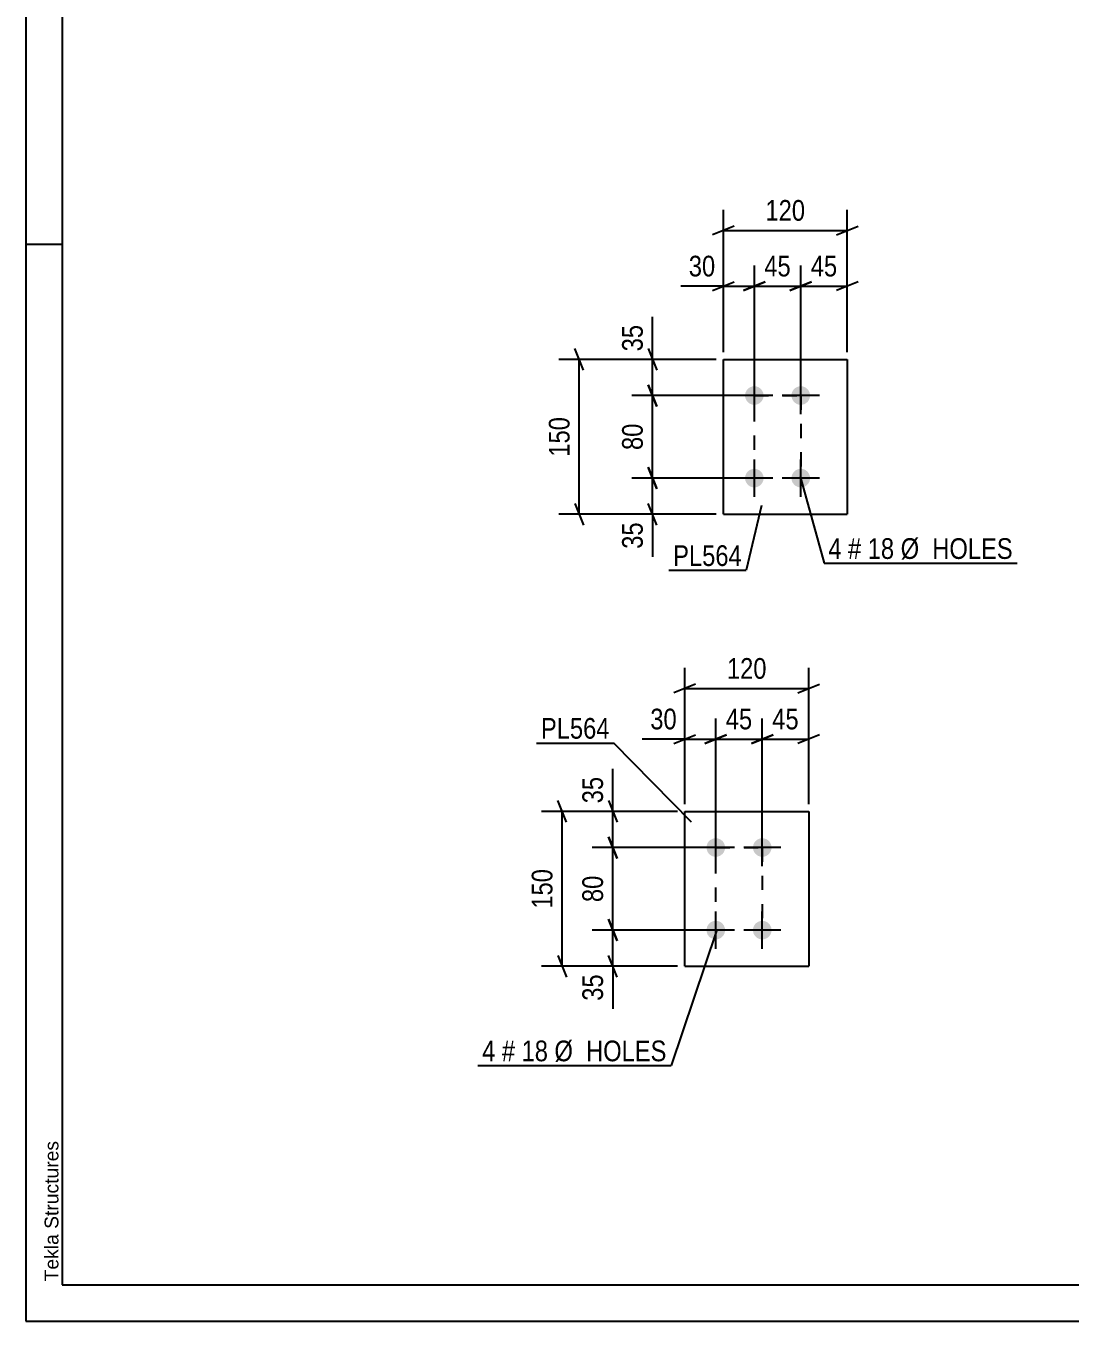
# Model space of a CAD drawing. Header units: millimetres. Extents: x 0 to 594, y 0 to 420.
# Drawn here: x 0 to 144.5, y 0 to 179.2 of the extents above; entities that cross this region are included whole.
import ezdxf

# ---------------------------------------------------------------- set-up
doc = ezdxf.new("R2010")
doc.units = ezdxf.units.MM
doc.linetypes.add('DXK_LINE_DOT2', pattern=[3.9198, 1.9599, -1.9599])
doc.styles.add('Arial', font='ARIAL.TTF', dxfattribs={"height": 0.2})
doc.styles.add('Arial Narrow', font='ARIALN.TTF', dxfattribs={"height": 0.2})

# ---------------------------------------------------------------- blocks, each defined once
blk = doc.blocks.new('Unknown-585637348-1126')
at = {"color": 5, "linetype": 'Continuous'}
for p, q in [((0, 420), (0, 0)), ((5, 415), (5, 5)), ((5, 149), (0, 149)), ((5, 5), (589, 5)), ((0, 0), (594, 0))]:
    blk.add_line(p, q, dxfattribs=at)
at = {"color": 174, "linetype": 'Continuous', "style": 'Arial'}
blk.add_text('Tekla Structures', height=1.9102, rotation=90, dxfattribs=at).set_placement((4.5, 5.5))
blk = doc.blocks.new('Part-585637348-1593 - 1577')
at = {"color": 2, "linetype": 'Continuous'}
for p, q in [((96.51, 111.66), (96.51, 133.09)), ((96.51, 133.09), (113.66, 133.09)), ((113.66, 133.09), (113.66, 111.66)), ((96.51, 111.66), (96.51, 111.66)), ((96.51, 111.66), (113.66, 111.66)), ((113.66, 111.66), (113.66, 111.66))]:
    blk.add_line(p, q, dxfattribs=at)
at = {"color": 7, "linetype": 'DXK_LINE_DOT2'}
for p, q in [((96.51, 133.09), (113.66, 133.09)), ((96.51, 111.66), (113.66, 111.66))]:
    blk.add_line(p, q, dxfattribs=at)
blk = doc.blocks.new('Bolt-585637348-1598 - 1577')
at = {"linetype": 'Continuous'}
for points in [[(100.8, 129.37), (101.07, 129.35), (101.32, 129.26), (101.55, 129.13), (101.75, 128.95), (101.91, 128.73), (102.02, 128.49), (102.08, 128.22), (102.08, 127.95), (102.02, 127.69), (101.91, 127.45), (101.75, 127.23), (101.55, 127.05), (101.32, 126.91), (101.07, 126.83), (100.8, 126.8), (100.53, 126.83), (100.28, 126.91), (100.04, 127.05), (99.84, 127.23), (99.69, 127.45), (99.58, 127.69), (99.52, 127.95), (99.52, 128.22), (99.58, 128.49), (99.69, 128.73), (99.84, 128.95), (100.04, 129.13), (100.28, 129.26), (100.53, 129.35)], [(107.23, 129.37), (107.49, 129.35), (107.75, 129.26), (107.98, 129.13), (108.18, 128.95), (108.34, 128.73), (108.45, 128.49), (108.51, 128.22), (108.51, 127.95), (108.45, 127.69), (108.34, 127.45), (108.18, 127.23), (107.98, 127.05), (107.75, 126.91), (107.49, 126.83), (107.23, 126.8), (106.96, 126.83), (106.7, 126.91), (106.47, 127.05), (106.27, 127.23), (106.11, 127.45), (106, 127.69), (105.95, 127.95), (105.95, 128.22), (106, 128.49), (106.11, 128.73), (106.27, 128.95), (106.47, 129.13), (106.7, 129.26), (106.96, 129.35)], [(100.8, 117.95), (101.07, 117.92), (101.32, 117.84), (101.55, 117.7), (101.75, 117.52), (101.91, 117.3), (102.02, 117.06), (102.08, 116.8), (102.08, 116.53), (102.02, 116.26), (101.91, 116.02), (101.75, 115.8), (101.55, 115.62), (101.32, 115.49), (101.07, 115.4), (100.8, 115.37), (100.53, 115.4), (100.28, 115.49), (100.04, 115.62), (99.84, 115.8), (99.69, 116.02), (99.58, 116.26), (99.52, 116.53), (99.52, 116.8), (99.58, 117.06), (99.69, 117.3), (99.84, 117.52), (100.04, 117.7), (100.28, 117.84), (100.53, 117.92)], [(107.23, 117.95), (107.49, 117.92), (107.75, 117.84), (107.98, 117.7), (108.18, 117.52), (108.34, 117.3), (108.45, 117.06), (108.51, 116.8), (108.51, 116.53), (108.45, 116.26), (108.34, 116.02), (108.18, 115.8), (107.98, 115.62), (107.75, 115.49), (107.49, 115.4), (107.23, 115.37), (106.96, 115.4), (106.7, 115.49), (106.47, 115.62), (106.27, 115.8), (106.11, 116.02), (106, 116.26), (105.95, 116.53), (105.95, 116.8), (106, 117.06), (106.11, 117.3), (106.27, 117.52), (106.47, 117.7), (106.7, 117.84), (106.96, 117.92)]]:
    blk.add_hatch(color=1, dxfattribs=at).paths.add_polyline_path(points)
at = {"color": 1, "linetype": 'Continuous'}
for p, q in [((100.8, 125.52), (100.8, 130.66)), ((107.23, 125.52), (107.23, 130.66)), ((103.37, 128.09), (98.23, 128.09)), ((109.8, 128.09), (104.66, 128.09)), ((100.8, 114.09), (100.8, 119.23)), ((107.23, 114.09), (107.23, 119.23)), ((103.37, 116.66), (98.23, 116.66)), ((109.8, 116.66), (104.66, 116.66))]:
    blk.add_line(p, q, dxfattribs=at)
blk = doc.blocks.new('Bolt-585637348-2733 - 2727')
at = {"linetype": 'Continuous'}
for points in [[(95.47, 66.82), (95.74, 66.8), (95.99, 66.71), (96.22, 66.58), (96.42, 66.4), (96.58, 66.18), (96.69, 65.93), (96.75, 65.67), (96.75, 65.4), (96.69, 65.14), (96.58, 64.89), (96.42, 64.68), (96.22, 64.5), (95.99, 64.36), (95.74, 64.28), (95.47, 64.25), (95.2, 64.28), (94.95, 64.36), (94.71, 64.5), (94.51, 64.68), (94.35, 64.89), (94.25, 65.14), (94.19, 65.4), (94.19, 65.67), (94.25, 65.93), (94.35, 66.18), (94.51, 66.4), (94.71, 66.58), (94.95, 66.71), (95.2, 66.8)], [(101.9, 66.82), (102.16, 66.8), (102.42, 66.71), (102.65, 66.58), (102.85, 66.4), (103.01, 66.18), (103.12, 65.93), (103.18, 65.67), (103.18, 65.4), (103.12, 65.14), (103.01, 64.89), (102.85, 64.68), (102.65, 64.5), (102.42, 64.36), (102.16, 64.28), (101.9, 64.25), (101.63, 64.28), (101.37, 64.36), (101.14, 64.5), (100.94, 64.68), (100.78, 64.89), (100.67, 65.14), (100.62, 65.4), (100.62, 65.67), (100.67, 65.93), (100.78, 66.18), (100.94, 66.4), (101.14, 66.58), (101.37, 66.71), (101.63, 66.8)], [(95.47, 55.39), (95.74, 55.37), (95.99, 55.28), (96.22, 55.15), (96.42, 54.97), (96.58, 54.75), (96.69, 54.51), (96.75, 54.24), (96.75, 53.97), (96.69, 53.71), (96.58, 53.47), (96.42, 53.25), (96.22, 53.07), (95.99, 52.93), (95.74, 52.85), (95.47, 52.82), (95.2, 52.85), (94.95, 52.93), (94.71, 53.07), (94.51, 53.25), (94.35, 53.47), (94.25, 53.71), (94.19, 53.97), (94.19, 54.24), (94.25, 54.51), (94.35, 54.75), (94.51, 54.97), (94.71, 55.15), (94.95, 55.28), (95.2, 55.37)], [(101.9, 55.39), (102.16, 55.37), (102.42, 55.28), (102.65, 55.15), (102.85, 54.97), (103.01, 54.75), (103.12, 54.51), (103.18, 54.24), (103.18, 53.97), (103.12, 53.71), (103.01, 53.47), (102.85, 53.25), (102.65, 53.07), (102.42, 52.93), (102.16, 52.85), (101.9, 52.82), (101.63, 52.85), (101.37, 52.93), (101.14, 53.07), (100.94, 53.25), (100.78, 53.47), (100.67, 53.71), (100.62, 53.97), (100.62, 54.24), (100.67, 54.51), (100.78, 54.75), (100.94, 54.97), (101.14, 55.15), (101.37, 55.28), (101.63, 55.37)]]:
    blk.add_hatch(color=1, dxfattribs=at).paths.add_polyline_path(points)
at = {"color": 1, "linetype": 'Continuous'}
for p, q in [((95.47, 62.97), (95.47, 68.11)), ((101.9, 62.97), (101.9, 68.11)), ((98.04, 65.54), (92.9, 65.54)), ((104.47, 65.54), (99.33, 65.54)), ((95.47, 51.54), (95.47, 56.68)), ((101.9, 51.54), (101.9, 56.68)), ((98.04, 54.11), (92.9, 54.11)), ((104.47, 54.11), (99.33, 54.11))]:
    blk.add_line(p, q, dxfattribs=at)
blk = doc.blocks.new('Part-585637348-2738 - 2727')
at = {"color": 2, "linetype": 'Continuous'}
for p, q in [((91.18, 49.11), (91.18, 70.54)), ((91.18, 70.54), (108.33, 70.54)), ((108.33, 70.54), (108.33, 49.11)), ((91.18, 49.11), (91.18, 49.11)), ((91.18, 49.11), (108.33, 49.11)), ((108.33, 49.11), (108.33, 49.11))]:
    blk.add_line(p, q, dxfattribs=at)
at = {"color": 7, "linetype": 'DXK_LINE_DOT2'}
for p, q in [((91.18, 70.54), (108.33, 70.54)), ((91.18, 49.11), (108.33, 49.11))]:
    blk.add_line(p, q, dxfattribs=at)
blk = doc.blocks.new('Rectangle-585637348-1713 - 1577')
at = {"color": 1, "linetype": 'DXK_LINE_DOT2'}
blk.add_lwpolyline([(100.8, 128.09), (107.23, 128.09), (107.23, 116.66), (100.8, 116.66), (100.8, 128.09)], close=True, dxfattribs=at)
blk = doc.blocks.new('Rectangle-585637348-2823 - 2727')
at = {"color": 1, "linetype": 'DXK_LINE_DOT2'}
blk.add_lwpolyline([(95.47, 65.54), (101.9, 65.54), (101.9, 54.11), (95.47, 54.11), (95.47, 65.54)], close=True, dxfattribs=at)
blk = doc.blocks.new('StraightDimension-585637348-1677 - 1577')
at = {"color": 7, "linetype": 'Continuous'}
for p, q in [((107.23, 129.09), (107.23, 146.07)), ((113.66, 134.09), (113.66, 146.07)), ((105.73, 142.62), (108.73, 143.82)), ((115.16, 143.82), (112.16, 142.62)), ((107.23, 143.22), (113.66, 143.22))]:
    blk.add_line(p, q, dxfattribs=at)
at = {"color": 0}
blk.add_wipeout([(112.87, 143.97), (112.87, 148.17), (108.01, 148.17), (108.01, 143.97)], dxfattribs=at)
at = {"color": 3, "style": 'Arial Narrow'}
blk.add_text('45', height=2.863, dxfattribs=at).set_placement((108.61, 144.57))
blk = doc.blocks.new('StraightDimension-585637348-1613 - 1577')
at = {"color": 7, "linetype": 'Continuous'}
for p, q in [((86.11, 129.59), (87.31, 126.59)), ((99.8, 128.09), (83.86, 128.09)), ((86.71, 116.66), (86.71, 128.09)), ((99.8, 116.66), (83.86, 116.66)), ((87.31, 115.16), (86.11, 118.16))]:
    blk.add_line(p, q, dxfattribs=at)
at = {"color": 0}
blk.add_wipeout([(85.96, 124.8), (81.76, 124.8), (81.76, 119.95), (85.96, 119.95)], dxfattribs=at)
at = {"color": 3, "style": 'Arial Narrow'}
blk.add_text('80', height=2.863, rotation=90.0002, dxfattribs=at).set_placement((85.36, 120.55))
blk = doc.blocks.new('StraightDimension-585637348-1600 - 1577')
at = {"color": 7, "linetype": 'Continuous'}
for p, q in [((86.11, 134.59), (87.31, 131.59)), ((95.51, 133.09), (83.86, 133.09)), ((86.71, 128.09), (86.71, 133.09)), ((87.31, 126.59), (86.11, 129.59)), ((99.8, 128.09), (83.86, 128.09))]:
    blk.add_line(p, q, dxfattribs=at)
at = {"color": 0}
blk.add_wipeout([(85.96, 138.47), (81.76, 138.47), (81.76, 133.61), (85.96, 133.61)], dxfattribs=at)
at = {"color": 7, "linetype": 'Continuous'}
blk.add_line((86.71, 133.09), (86.71, 139), dxfattribs=at)
blk.add_line((86.71, 133.09), (86.71, 139), dxfattribs=at)
at = {"color": 3, "style": 'Arial Narrow'}
blk.add_text('35', height=2.863, rotation=90.0002, dxfattribs=at).set_placement((85.36, 134.21))
blk = doc.blocks.new('StraightDimension-585637348-1623 - 1577')
at = {"color": 7, "linetype": 'Continuous'}
for p, q in [((99.8, 116.66), (83.86, 116.66)), ((86.11, 118.16), (87.31, 115.16)), ((86.71, 111.66), (86.71, 116.66)), ((87.31, 110.16), (86.11, 113.16)), ((95.51, 111.66), (83.86, 111.66))]:
    blk.add_line(p, q, dxfattribs=at)
at = {"color": 0}
blk.add_wipeout([(85.96, 111.14), (81.76, 111.14), (81.76, 106.28), (85.96, 106.28)], dxfattribs=at)
at = {"color": 7, "linetype": 'Continuous'}
blk.add_line((86.71, 111.66), (86.71, 105.75), dxfattribs=at)
blk.add_line((86.71, 111.66), (86.71, 105.75), dxfattribs=at)
at = {"color": 3, "style": 'Arial Narrow'}
blk.add_text('35', height=2.863, rotation=90.0002, dxfattribs=at).set_placement((85.36, 106.88))
blk = doc.blocks.new('StraightDimension-585637348-1637 - 1577')
at = {"color": 7, "linetype": 'Continuous'}
for p, q in [((77.18, 131.59), (75.98, 134.59)), ((95.51, 133.09), (73.73, 133.09)), ((76.58, 111.66), (76.58, 133.09)), ((75.98, 113.16), (77.18, 110.16)), ((95.51, 111.66), (73.73, 111.66))]:
    blk.add_line(p, q, dxfattribs=at)
at = {"color": 0}
blk.add_wipeout([(75.83, 125.72), (71.63, 125.72), (71.63, 119.03), (75.83, 119.03)], dxfattribs=at)
at = {"color": 3, "style": 'Arial Narrow'}
blk.add_text('150', height=2.863, rotation=90.0002, dxfattribs=at).set_placement((75.23, 119.63))
blk = doc.blocks.new('StraightDimension-585637348-1654 - 1577')
at = {"color": 7, "linetype": 'Continuous'}
for p, q in [((96.51, 134.09), (96.51, 146.07)), ((100.8, 129.09), (100.8, 146.07)), ((95.01, 142.62), (98.01, 143.82)), ((102.3, 143.82), (99.3, 142.62)), ((96.51, 143.22), (100.8, 143.22))]:
    blk.add_line(p, q, dxfattribs=at)
at = {"color": 0}
blk.add_wipeout([(95.99, 143.97), (95.99, 148.17), (91.13, 148.17), (91.13, 143.97)], dxfattribs=at)
at = {"color": 7, "linetype": 'Continuous'}
blk.add_line((96.51, 143.22), (90.61, 143.22), dxfattribs=at)
blk.add_line((96.51, 143.22), (90.61, 143.22), dxfattribs=at)
at = {"color": 3, "style": 'Arial Narrow'}
blk.add_text('30', height=2.863, dxfattribs=at).set_placement((91.73, 144.57))
blk = doc.blocks.new('StraightDimension-585637348-1667 - 1577')
at = {"color": 7, "linetype": 'Continuous'}
for p, q in [((100.8, 129.09), (100.8, 146.07)), ((107.23, 129.09), (107.23, 146.07)), ((99.3, 142.62), (102.3, 143.82)), ((108.73, 143.82), (105.73, 142.62)), ((100.8, 143.22), (107.23, 143.22))]:
    blk.add_line(p, q, dxfattribs=at)
at = {"color": 0}
blk.add_wipeout([(106.44, 143.97), (106.44, 148.17), (101.58, 148.17), (101.58, 143.97)], dxfattribs=at)
at = {"color": 3, "style": 'Arial Narrow'}
blk.add_text('45', height=2.863, dxfattribs=at).set_placement((102.18, 144.57))
blk = doc.blocks.new('StraightDimension-585637348-1694 - 1577')
at = {"color": 7, "linetype": 'Continuous'}
for p, q in [((96.51, 134.09), (96.51, 153.78)), ((113.66, 134.09), (113.66, 153.78)), ((98.01, 151.53), (95.01, 150.33)), ((96.51, 150.93), (113.66, 150.93)), ((112.16, 150.33), (115.16, 151.53))]:
    blk.add_line(p, q, dxfattribs=at)
at = {"color": 0}
blk.add_wipeout([(108.43, 151.68), (108.43, 155.88), (101.74, 155.88), (101.74, 151.68)], dxfattribs=at)
at = {"color": 3, "style": 'Arial Narrow'}
blk.add_text('120', height=2.863, dxfattribs=at).set_placement((102.34, 152.28))
blk = doc.blocks.new('StraightDimension-585637348-2761 - 2727')
at = {"color": 7, "linetype": 'Continuous'}
for p, q in [((95.47, 66.54), (95.47, 83.39)), ((101.9, 66.54), (101.9, 83.39)), ((93.97, 79.94), (96.97, 81.14)), ((103.4, 81.14), (100.4, 79.94)), ((95.47, 80.54), (101.9, 80.54))]:
    blk.add_line(p, q, dxfattribs=at)
at = {"color": 0}
blk.add_wipeout([(101.11, 81.29), (101.11, 85.49), (96.25, 85.49), (96.25, 81.29)], dxfattribs=at)
at = {"color": 3, "style": 'Arial Narrow'}
blk.add_text('45', height=2.863, dxfattribs=at).set_placement((96.85, 81.89))
blk = doc.blocks.new('StraightDimension-585637348-2793 - 2727')
at = {"color": 7, "linetype": 'Continuous'}
for p, q in [((80.61, 55.61), (81.81, 52.61)), ((94.47, 54.11), (78.36, 54.11)), ((81.21, 49.11), (81.21, 54.11)), ((81.81, 47.61), (80.61, 50.61)), ((90.18, 49.11), (78.36, 49.11))]:
    blk.add_line(p, q, dxfattribs=at)
at = {"color": 0}
blk.add_wipeout([(80.46, 48.58), (76.26, 48.58), (76.26, 43.73), (80.46, 43.73)], dxfattribs=at)
at = {"color": 7, "linetype": 'Continuous'}
blk.add_line((81.21, 49.11), (81.21, 43.2), dxfattribs=at)
blk.add_line((81.21, 49.11), (81.21, 43.2), dxfattribs=at)
at = {"color": 3, "style": 'Arial Narrow'}
blk.add_text('35', height=2.863, rotation=90.0002, dxfattribs=at).set_placement((79.86, 44.33))
blk = doc.blocks.new('StraightDimension-585637348-2740 - 2727')
at = {"color": 7, "linetype": 'Continuous'}
for p, q in [((91.18, 71.54), (91.18, 90.39)), ((108.33, 71.54), (108.33, 90.39)), ((92.68, 88.14), (89.68, 86.94)), ((106.83, 86.94), (109.83, 88.14)), ((91.18, 87.54), (108.33, 87.54))]:
    blk.add_line(p, q, dxfattribs=at)
at = {"color": 0}
blk.add_wipeout([(103.1, 88.29), (103.1, 92.49), (96.41, 92.49), (96.41, 88.29)], dxfattribs=at)
at = {"color": 3, "style": 'Arial Narrow'}
blk.add_text('120', height=2.863, dxfattribs=at).set_placement((97.01, 88.89))
blk = doc.blocks.new('StraightDimension-585637348-2751 - 2727')
at = {"color": 7, "linetype": 'Continuous'}
for p, q in [((91.18, 71.54), (91.18, 83.39)), ((95.47, 66.54), (95.47, 83.39)), ((89.68, 79.94), (92.68, 81.14)), ((96.97, 81.14), (93.97, 79.94)), ((91.18, 80.54), (95.47, 80.54))]:
    blk.add_line(p, q, dxfattribs=at)
at = {"color": 0}
blk.add_wipeout([(90.66, 81.29), (90.66, 85.49), (85.8, 85.49), (85.8, 81.29)], dxfattribs=at)
at = {"color": 7, "linetype": 'Continuous'}
blk.add_line((91.18, 80.54), (85.28, 80.54), dxfattribs=at)
blk.add_line((91.18, 80.54), (85.28, 80.54), dxfattribs=at)
at = {"color": 3, "style": 'Arial Narrow'}
blk.add_text('30', height=2.863, dxfattribs=at).set_placement((86.4, 81.89))
blk = doc.blocks.new('StraightDimension-585637348-2771 - 2727')
at = {"color": 7, "linetype": 'Continuous'}
for p, q in [((101.9, 66.54), (101.9, 83.39)), ((108.33, 71.54), (108.33, 83.39)), ((100.4, 79.94), (103.4, 81.14)), ((109.83, 81.14), (106.83, 79.94)), ((101.9, 80.54), (108.33, 80.54))]:
    blk.add_line(p, q, dxfattribs=at)
at = {"color": 0}
blk.add_wipeout([(107.54, 81.29), (107.54, 85.49), (102.68, 85.49), (102.68, 81.29)], dxfattribs=at)
at = {"color": 3, "style": 'Arial Narrow'}
blk.add_text('45', height=2.863, dxfattribs=at).set_placement((103.28, 81.89))
blk = doc.blocks.new('StraightDimension-585637348-2782 - 2727')
at = {"color": 7, "linetype": 'Continuous'}
for p, q in [((74.81, 69.04), (73.61, 72.04)), ((90.18, 70.54), (71.36, 70.54)), ((74.21, 49.11), (74.21, 70.54)), ((73.61, 50.61), (74.81, 47.61)), ((90.18, 49.11), (71.36, 49.11))]:
    blk.add_line(p, q, dxfattribs=at)
at = {"color": 0}
blk.add_wipeout([(73.46, 63.17), (69.26, 63.17), (69.26, 56.48), (73.46, 56.48)], dxfattribs=at)
at = {"color": 3, "style": 'Arial Narrow'}
blk.add_text('150', height=2.863, rotation=90.0002, dxfattribs=at).set_placement((72.86, 57.08))
blk = doc.blocks.new('StraightDimension-585637348-2803 - 2727')
at = {"color": 7, "linetype": 'Continuous'}
for p, q in [((80.61, 67.04), (81.81, 64.04)), ((94.47, 65.54), (78.36, 65.54)), ((81.21, 54.11), (81.21, 65.54)), ((81.81, 52.61), (80.61, 55.61)), ((94.47, 54.11), (78.36, 54.11))]:
    blk.add_line(p, q, dxfattribs=at)
at = {"color": 0}
blk.add_wipeout([(80.46, 62.25), (76.26, 62.25), (76.26, 57.39), (80.46, 57.39)], dxfattribs=at)
at = {"color": 3, "style": 'Arial Narrow'}
blk.add_text('80', height=2.863, rotation=90.0002, dxfattribs=at).set_placement((79.86, 57.99))
blk = doc.blocks.new('StraightDimension-585637348-2813 - 2727')
at = {"color": 7, "linetype": 'Continuous'}
for p, q in [((80.61, 72.04), (81.81, 69.04)), ((90.18, 70.54), (78.36, 70.54)), ((81.21, 65.54), (81.21, 70.54)), ((81.81, 64.04), (80.61, 67.04)), ((94.47, 65.54), (78.36, 65.54))]:
    blk.add_line(p, q, dxfattribs=at)
at = {"color": 0}
blk.add_wipeout([(80.46, 75.92), (76.26, 75.92), (76.26, 71.06), (80.46, 71.06)], dxfattribs=at)
at = {"color": 7, "linetype": 'Continuous'}
blk.add_line((81.21, 70.54), (81.21, 76.44), dxfattribs=at)
blk.add_line((81.21, 70.54), (81.21, 76.44), dxfattribs=at)
at = {"color": 3, "style": 'Arial Narrow'}
blk.add_text('35', height=2.863, rotation=90.0002, dxfattribs=at).set_placement((79.86, 71.66))
blk = doc.blocks.new('Mark-585637348-1589 - 1577')
at = {"color": 0}
blk.add_wipeout([(99.08, 104.5), (99.08, 107.5), (89.57, 107.5), (89.57, 104.5)], dxfattribs=at)
blk.add_wipeout([(99.08, 104.5), (99.08, 107.5), (89.57, 107.5), (89.57, 104.5)], dxfattribs=at)
at = {"color": 30, "linetype": 'Continuous'}
for p in [(101.79, 112.85), (88.97, 103.9)]:
    blk.add_line(p, (99.68, 103.9), dxfattribs=at)
at = {"color": 3, "style": 'Arial Narrow'}
blk.add_text('PL564', height=2.863, dxfattribs=at).set_placement((89.57, 104.5))
blk = doc.blocks.new('Mark-585637348-1594 - 1577')
at = {"color": 0}
for points in [[(112.87, 105.48), (112.87, 108.48), (111.04, 108.48), (111.04, 105.48)], [(115.59, 105.48), (115.59, 108.48), (113.77, 108.48), (113.77, 105.48)], [(120.15, 105.48), (120.15, 108.48), (116.49, 108.48), (116.49, 105.48)], [(136.58, 105.48), (136.58, 108.48), (121.05, 108.48), (121.05, 105.48)]]:
    blk.add_wipeout(points, dxfattribs=at)
for points in [[(112.87, 105.48), (112.87, 108.48), (111.04, 108.48), (111.04, 105.48)], [(115.59, 105.48), (115.59, 108.48), (113.77, 108.48), (113.77, 105.48)], [(120.15, 105.48), (120.15, 108.48), (116.49, 108.48), (116.49, 105.48)], [(136.58, 105.48), (136.58, 108.48), (121.05, 108.48), (121.05, 105.48)]]:
    blk.add_wipeout(points, dxfattribs=at)
at = {"color": 7, "linetype": 'Continuous'}
for p, q in [((107.15, 116.87), (110.44, 104.88)), ((110.44, 104.88), (137.18, 104.88))]:
    blk.add_line(p, q, dxfattribs=at)
at = {"color": 3, "style": 'Arial Narrow'}
for s, height, p in [('4', 2.86, (111.04, 105.48)), ('#', 2.86, (113.77, 105.48)), ('18', 2.863, (116.49, 105.48)), ('Ø  HOLES', 2.863, (121.05, 105.48))]:
    blk.add_text(s, height=height, dxfattribs=at).set_placement(p)
blk = doc.blocks.new('Mark-585637348-2729 - 2727')
at = {"color": 0}
for points in [[(64.96, 35.96), (64.96, 38.96), (63.13, 38.96), (63.13, 35.96)], [(67.69, 35.96), (67.69, 38.96), (65.86, 38.96), (65.86, 35.96)], [(72.24, 35.96), (72.24, 38.96), (68.59, 38.96), (68.59, 35.96)], [(88.67, 35.96), (88.67, 38.96), (73.14, 38.96), (73.14, 35.96)]]:
    blk.add_wipeout(points, dxfattribs=at)
for points in [[(64.96, 35.96), (64.96, 38.96), (63.13, 38.96), (63.13, 35.96)], [(67.69, 35.96), (67.69, 38.96), (65.86, 38.96), (65.86, 35.96)], [(72.24, 35.96), (72.24, 38.96), (68.59, 38.96), (68.59, 35.96)], [(88.67, 35.96), (88.67, 38.96), (73.14, 38.96), (73.14, 35.96)]]:
    blk.add_wipeout(points, dxfattribs=at)
at = {"color": 7, "linetype": 'Continuous'}
for p in [(95.55, 54.02), (62.53, 35.36)]:
    blk.add_line(p, (89.27, 35.36), dxfattribs=at)
at = {"color": 3, "style": 'Arial Narrow'}
for s, height, p in [('4', 2.86, (63.13, 35.96)), ('#', 2.86, (65.86, 35.96)), ('18', 2.863, (68.59, 35.96)), ('Ø  HOLES', 2.863, (73.14, 35.96))]:
    blk.add_text(s, height=height, dxfattribs=at).set_placement(p)
blk = doc.blocks.new('Mark-585637348-2734 - 2727')
at = {"color": 0}
blk.add_wipeout([(80.77, 80.6), (80.77, 83.6), (71.27, 83.6), (71.27, 80.6)], dxfattribs=at)
blk.add_wipeout([(80.77, 80.6), (80.77, 83.6), (71.27, 83.6), (71.27, 80.6)], dxfattribs=at)
at = {"color": 30, "linetype": 'Continuous'}
for p in [(70.67, 80), (92.11, 69.04)]:
    blk.add_line(p, (81.37, 80), dxfattribs=at)
at = {"color": 3, "style": 'Arial Narrow'}
blk.add_text('PL564', height=2.863, dxfattribs=at).set_placement((71.27, 80.6))

msp = doc.modelspace()

# ---------------------------------------------------------------- block references
for name in ['Unknown-585637348-1126', 'Part-585637348-1593 - 1577', 'Bolt-585637348-1598 - 1577', 'Rectangle-585637348-1713 - 1577', 'Part-585637348-2738 - 2727', 'Bolt-585637348-2733 - 2727', 'Rectangle-585637348-2823 - 2727']:
    msp.add_blockref(name, (0, 0))

# ---------------------------------------------------------------- next in the draw order: block references
for name in ['StraightDimension-585637348-1677 - 1577', 'StraightDimension-585637348-1613 - 1577', 'Mark-585637348-1594 - 1577', 'StraightDimension-585637348-2761 - 2727', 'StraightDimension-585637348-2793 - 2727']:
    msp.add_blockref(name, (0, 0))

# ---------------------------------------------------------------- next in the draw order: block references
for name in ['StraightDimension-585637348-1600 - 1577', 'StraightDimension-585637348-1623 - 1577', 'StraightDimension-585637348-2740 - 2727']:
    msp.add_blockref(name, (0, 0))

# ---------------------------------------------------------------- next in the draw order: block references
for name in ['StraightDimension-585637348-1637 - 1577', 'StraightDimension-585637348-2751 - 2727', 'StraightDimension-585637348-2771 - 2727']:
    msp.add_blockref(name, (0, 0))

# ---------------------------------------------------------------- next in the draw order: block references
for name in ['StraightDimension-585637348-1654 - 1577', 'Mark-585637348-1589 - 1577', 'StraightDimension-585637348-2782 - 2727']:
    msp.add_blockref(name, (0, 0))

# ---------------------------------------------------------------- next in the draw order: block references
for name in ['StraightDimension-585637348-1667 - 1577', 'StraightDimension-585637348-2803 - 2727']:
    msp.add_blockref(name, (0, 0))

# ---------------------------------------------------------------- next in the draw order: block references
for name in ['StraightDimension-585637348-1694 - 1577', 'StraightDimension-585637348-2813 - 2727', 'Mark-585637348-2729 - 2727']:
    msp.add_blockref(name, (0, 0))

# ---------------------------------------------------------------- next in the draw order: block references
msp.add_blockref('Mark-585637348-2734 - 2727', (0, 0))

doc.saveas('drawing.dxf')
